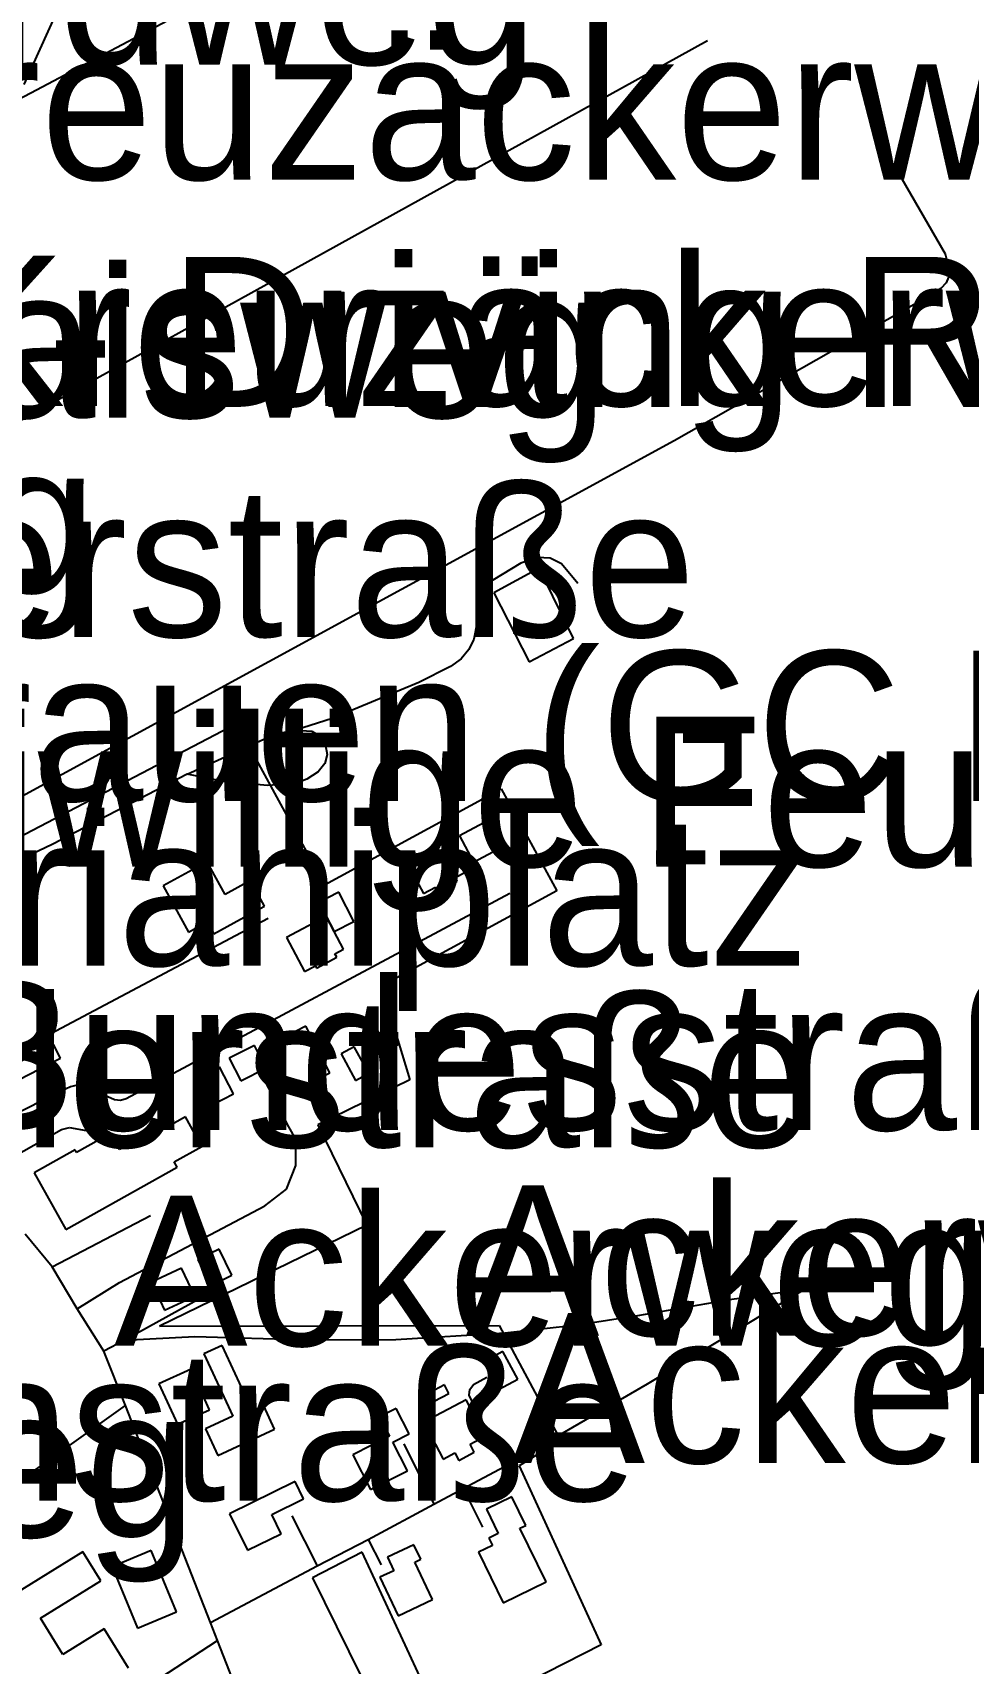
# Model space of a CAD drawing. Extents: x -3657 to 4700, y -7332 to 8131.
# Drawn here: x 2876.7 to 3147.6, y 1945.2 to 2417 of the extents above; entities that cross this region are included whole.
import ezdxf

# ---------------------------------------------------------------- set-up
doc = ezdxf.new("R2010")
doc.units = 0
for name, color, linetype in [('OSM_BUILDING_DETACHED', 9, 'CONTINUOUS'), ('OSM_BUILDING_GARAGE', 9, 'CONTINUOUS'), ('OSM_BUILDING_SHED', 9, 'CONTINUOUS'), ('OSM_BUILDING_YES', 9, 'CONTINUOUS'), ('OSM_HIGHWAY_PRIMARY', 8, 'CONTINUOUS'), ('OSM_HIGHWAY_RESIDENTIAL', 8, 'CONTINUOUS'), ('OSM_HIGHWAY_SERVICE', 8, 'CONTINUOUS'), ('OSM_HIGHWAY_TRACK', 8, 'CONTINUOUS'), ('OSM_LABELS', 8, 'CONTINUOUS'), ('OSM_LANDUSE_RESIDENTIAL', 3, 'CONTINUOUS'), ('OSM_LEISURE_SWIMMING_POOL', 3, 'CONTINUOUS')]:
    doc.layers.add(name, color=color, linetype=linetype)

msp = doc.modelspace()

# ---------------------------------------------------------------- linework, layer by layer
at = {"layer": 'OSM_BUILDING_DETACHED'}
for p, q in [((2996.835554, 2183.03929), (2985.102392, 2176.723418)), ((3001.727531, 2173.943545), (2996.835554, 2183.03929)), ((2985.102392, 2176.723418), (2989.835096, 2167.927899)), ((2993.961043, 2168.483874), (2999.603882, 2171.519496)), ((2999.065385, 2172.50913), (3001.727531, 2173.943545)), ((2999.603882, 2171.519496), (2999.065385, 2172.50913)), ((2989.835096, 2167.927899), (2993.270857, 2169.773735)), ((2993.270857, 2169.773735), (2993.961043, 2168.483874)), ((3015.402315, 1993.396343), (3008.030219, 1989.804746)), ((3019.452417, 1985.101201), (3015.402315, 1993.396343)), ((3008.030219, 1989.804746), (3011.46598, 1982.754988)), ((3011.46598, 1982.754988), (3008.743158, 1981.431768)), ((3017.768667, 1984.278359), (3019.452417, 1985.101201)), ((3025.345544, 1968.744427), (3017.768667, 1984.278359)), ((2987.059183, 1979.519216), (2979.414046, 1975.894261)), ((2989.061481, 1975.282689), (2987.059183, 1979.519216)), ((3009.789814, 1979.296826), (3005.739711, 1977.317556)), ((3005.739711, 1977.317556), (3012.884274, 1962.673184)), ((3008.743158, 1981.431768), (3009.789814, 1979.296826)), ((2979.414046, 1975.894261), (2981.264655, 1971.991319)), ((2987.339808, 1974.470966), (2989.061481, 1975.282689)), ((2992.482073, 1963.629461), (2987.339808, 1974.470966)), ((2981.264655, 1971.991319), (2977.237306, 1970.078766)), ((2977.237306, 1970.078766), (2982.538844, 1958.914796)), ((3012.884274, 1962.673184), (3025.345544, 1968.744427)), ((2982.538844, 1958.914796), (2992.482073, 1963.629461))]:
    msp.add_line(p, q, dxfattribs=at)
at = {"layer": 'OSM_BUILDING_GARAGE'}
for p, q in [((3007.279357, 2188.398885), (3000.218223, 2184.618258)), ((3000.218223, 2184.618258), (3004.291079, 2177.012525)), ((3011.352213, 2180.782033), (3007.279357, 2188.398885)), ((3004.291079, 2177.012525), (3011.352213, 2180.782033)), ((3012.816014, 2035.405786), (3007.249019, 2032.381284)), ((3017.16191, 2027.399751), (3012.816014, 2035.405786)), ((3007.249019, 2032.381284), (3011.594916, 2024.386369)), ((3011.594916, 2024.386369), (3017.16191, 2027.399751))]:
    msp.add_line(p, q, dxfattribs=at)
at = {"layer": 'OSM_BUILDING_SHED'}
for p, q in [((2995.910249, 2025.754066), (2991.594691, 2023.47457)), ((2997.214777, 2023.285539), (2995.910249, 2025.754066)), ((2991.594691, 2023.47457), (2992.899218, 2021.006043)), ((2992.899218, 2021.006043), (2997.214777, 2023.285539))]:
    msp.add_line(p, q, dxfattribs=at)
at = {"layer": 'OSM_BUILDING_YES'}
for p, q in [((3023.290155, 2261.998807), (3010.244881, 2254.92681)), ((3033.240968, 2241.672375), (3023.290155, 2261.998807)), ((3010.244881, 2254.92681), (3020.415644, 2234.933962)), ((3020.415644, 2234.933962), (3033.240968, 2241.672375)), ((2927.240536, 2177.1126), (2914.430381, 2170.10732)), ((2932.420723, 2167.649912), (2927.240536, 2177.1126)), ((2939.72456, 2171.652929), (2932.420723, 2167.649912)), ((2943.774662, 2164.258467), (2939.72456, 2171.652929)), ((2914.430381, 2170.10732), (2921.756971, 2156.74169)), ((2965.299363, 2168.305962), (2958.951169, 2165.036831)), ((2969.660429, 2159.855148), (2965.299363, 2168.305962)), ((2936.83488, 2160.4556), (2943.774662, 2164.258467)), ((2961.029312, 2161.011575), (2950.138025, 2155.173841)), ((2958.951169, 2165.036831), (2961.029312, 2161.011575)), ((2961.6209, 2161.322921), (2961.029312, 2161.011575)), ((2961.029312, 2161.011575), (2961.6209, 2161.322921)), ((2963.93416, 2156.908482), (2961.6209, 2161.322921)), ((2961.6209, 2161.322921), (2963.93416, 2156.908482)), ((2921.756971, 2156.74169), (2927.232952, 2159.732833)), ((2927.232952, 2159.732833), (2929.136652, 2156.241313)), ((2929.136652, 2156.241313), (2936.83488, 2160.4556)), ((2963.93416, 2156.908482), (2969.660429, 2159.855148)), ((2966.664566, 2151.815755), (2963.93416, 2156.908482)), ((2950.138025, 2155.173841), (2955.424395, 2145.321971)), ((2964.207201, 2150.503654), (2966.664566, 2151.815755)), ((2955.424395, 2145.321971), (2958.534024, 2146.989895)), ((2958.534024, 2146.989895), (2958.875325, 2146.356084)), ((2958.875325, 2146.356084), (2964.745698, 2149.5029)), ((2964.745698, 2149.5029), (2964.207201, 2150.503654)), ((2955.758111, 2129.543411), (2944.146301, 2123.527765)), ((2962.758569, 2116.010988), (2955.758111, 2129.543411)), ((2882.674241, 2124.239413), (2859.367191, 2112.208122)), ((2884.744799, 2120.225276), (2882.674241, 2124.239413)), ((2940.884982, 2123.950306), (2933.611484, 2120.236395)), ((2944.214561, 2117.412044), (2940.884982, 2123.950306)), ((2944.146301, 2123.527765), (2951.154343, 2110.006462)), ((2869.628968, 2112.430512), (2884.744799, 2120.225276)), ((2933.611484, 2120.236395), (2936.941062, 2113.709253)), ((2930.774895, 2117.778987), (2924.775586, 2114.710008)), ((2924.775586, 2114.710008), (2928.802935, 2106.870765)), ((2934.79466, 2109.950865), (2930.774895, 2117.778987)), ((2936.941062, 2113.709253), (2944.214561, 2117.412044)), ((2951.154343, 2110.006462), (2962.758569, 2116.010988)), ((2928.802935, 2106.870765), (2934.79466, 2109.950865)), ((2912.943827, 2100.054516), (2901.794668, 2093.816481)), ((2913.467154, 2099.120479), (2912.943827, 2100.054516)), ((2920.884758, 2103.26805), (2913.467154, 2099.120479)), ((2925.655384, 2094.739399), (2920.884758, 2103.26805)), ((2899.193198, 2098.475548), (2889.401658, 2092.993638)), ((2901.794668, 2093.816481), (2899.193198, 2098.475548)), ((2888.976929, 2093.760883), (2877.092078, 2087.111427)), ((2889.401658, 2092.993638), (2888.976929, 2093.760883)), ((2917.653777, 2090.269363), (2925.655384, 2094.739399)), ((2918.533575, 2088.701514), (2917.653777, 2090.269363)), ((2877.092078, 2087.111427), (2886.292029, 2070.676817)), ((2886.292029, 2070.676817), (2918.533575, 2088.701514)), ((2930.668713, 2065.005875), (2924.502546, 2061.992493)), ((2924.502546, 2061.992493), (2928.196178, 2054.431238)), ((2934.362345, 2057.44462), (2930.668713, 2065.005875)), ((2919.785011, 2059.546204), (2911.085633, 2055.47647)), ((2923.584826, 2051.428975), (2919.785011, 2059.546204)), ((2928.196178, 2054.431238), (2934.362345, 2057.44462)), ((2911.085633, 2055.47647), (2914.885449, 2047.35924)), ((2914.885449, 2047.35924), (2923.584826, 2051.428975)), ((2931.540926, 2037.184905), (2926.239387, 2034.716377)), ((2926.239387, 2034.716377), (2934.635386, 2016.669441)), ((2940.369239, 2018.21505), (2931.540926, 2037.184905)), ((2922.523001, 2030.313058), (2913.239621, 2026.09877)), ((2927.862462, 2018.548635), (2922.523001, 2030.313058)), ((2913.239621, 2026.09877), (2918.586666, 2014.345467)), ((2943.569882, 2019.705062), (2940.369239, 2018.21505)), ((2946.702264, 2012.96665), (2943.569882, 2019.705062)), ((3002.159846, 2021.428584), (2989.918525, 2014.990397)), ((3007.704087, 2010.876185), (3002.159846, 2021.428584)), ((2918.586666, 2014.345467), (2927.862462, 2018.548635)), ((2934.635386, 2016.669441), (2926.747546, 2013.000008)), ((2981.916918, 2018.960056), (2977.10837, 2016.513768)), ((2977.10837, 2016.513768), (2979.960127, 2010.887304)), ((2985.671227, 2011.565594), (2981.916918, 2018.960056)), ((2989.918525, 2014.990397), (2995.538611, 2004.304565)), ((2926.747546, 2013.000008), (2930.304659, 2005.349797)), ((2930.304659, 2005.349797), (2946.702264, 2012.96665)), ((2979.960127, 2010.887304), (2969.341881, 2005.50547)), ((2980.991614, 2009.186022), (2985.671227, 2011.565594)), ((3003.343022, 2008.58557), (3007.704087, 2010.876185)), ((2969.341881, 2005.50547), (2974.446224, 1995.453449)), ((2985.20099, 2000.902), (2980.991614, 2009.186022)), ((2995.538611, 2004.304565), (2998.883358, 2006.061445)), ((2998.883358, 2006.061445), (3000.021027, 2003.904263)), ((3000.021027, 2003.904263), (3004.548951, 2006.283835)), ((3004.548951, 2006.283835), (3003.343022, 2008.58557)), ((2974.446224, 1995.453449), (2985.20099, 2000.902)), ((2952.701573, 1997.755184), (2933.710082, 1988.470407)), ((2955.121016, 1992.807009), (2952.701573, 1997.755184)), ((2945.875558, 1988.292495), (2955.121016, 1992.807009)), ((2933.710082, 1988.470407), (2938.867515, 1977.918009)), ((2948.613548, 1982.677152), (2945.875558, 1988.292495)), ((2938.867515, 1977.918009), (2948.613548, 1982.677152)), ((2891.191591, 1977.417632), (2865.844321, 1961.816983)), ((2896.364194, 1969.033534), (2891.191591, 1977.417632)), ((2910.979451, 1977.806814), (2899.671019, 1973.114388)), ((2918.336379, 1960.082343), (2910.979451, 1977.806814)), ((2899.671019, 1973.114388), (2907.035531, 1955.389917)), ((2878.904764, 1958.269865), (2896.364194, 1969.033534)), ((2885.389478, 1947.750825), (2878.904764, 1958.269865)), ((2907.035531, 1955.389917), (2918.336379, 1960.082343)), ((2897.418434, 1955.156407), (2885.389478, 1947.750825)), ((2904.441645, 1943.758927), (2897.418434, 1955.156407))]:
    msp.add_line(p, q, dxfattribs=at)
at = {"layer": 'OSM_HIGHWAY_PRIMARY'}
for p, q in [((2882.33294, 2059.890909), (2874.498192, 2069.364716)), ((2889.598854, 2047.748423), (2882.33294, 2059.890909)), ((2897.327421, 2035.550339), (2889.598854, 2047.748423)), ((2903.554263, 2019.771779), (2897.327421, 2035.550339)), ((2928.203763, 1957.046721), (2903.554263, 2019.771779)), ((2930.236398, 1951.820559), (2928.203763, 1957.046721)), ((2942.652162, 1919.918735), (2930.236398, 1951.820559))]:
    msp.add_line(p, q, dxfattribs=at)
at = {"layer": 'OSM_HIGHWAY_RESIDENTIAL'}
for p, q in [((2874.202398, 2401.937623), (2889.083111, 2434.795723)), ((3054.727747, 2026.043173), (3100.067657, 2053.319289)), ((3100.067657, 2053.319289), (3078.429189, 2050.372623)), ((3078.429189, 2050.372623), (3051.830483, 2045.735795)), ((3034.378637, 2043.000399), (3013.415186, 2040.709784)), ((3051.830483, 2045.735795), (3034.378637, 2043.000399)), ((2903.121949, 2038.585961), (2897.327421, 2035.550339)), ((2923.668255, 2039.664552), (2903.121949, 2038.585961)), ((2956.554479, 2038.686036), (2923.668255, 2039.664552)), ((2981.810736, 2038.83059), (2956.554479, 2038.686036)), ((3013.415186, 2040.709784), (2981.810736, 2038.83059)), ((3015.159612, 2003.070301), (3054.727747, 2026.043173)), ((3001.363477, 1995.764794), (3013.316588, 2002.091786)), ((3013.316588, 2002.091786), (3015.159612, 2003.070301)), ((2992.830958, 1991.25028), (3001.363477, 1995.764794)), ((2973.771207, 1981.064825), (2992.830958, 1991.25028)), ((2959.049767, 1973.370136), (2973.771207, 1981.064825)), ((2928.203763, 1957.046721), (2959.049767, 1973.370136))]:
    msp.add_line(p, q, dxfattribs=at)
at = {"layer": 'OSM_HIGHWAY_SERVICE'}
for p, q in [((2921.370163, 2202.476163), (2947.005643, 2214.073794)), ((2947.005643, 2214.073794), (2952.800171, 2215.185743)), ((2952.800171, 2215.185743), (2957.479784, 2214.885517)), ((2957.479784, 2214.885517), (2960.020578, 2213.362146)), ((2960.020578, 2213.362146), (2961.446457, 2210.715707)), ((2961.947031, 2208.169343), (2961.241677, 2205.522904)), ((2961.446457, 2210.715707), (2961.947031, 2208.169343)), ((2961.241677, 2205.522904), (2959.307639, 2203.087735)), ((2921.370163, 2202.476163), (2882.514968, 2182.149731)), ((2932.458646, 2200.241145), (2921.370163, 2202.476163)), ((2944.768226, 2199.129196), (2932.458646, 2200.241145)), ((2952.792587, 2199.729648), (2944.768226, 2199.129196)), ((2956.053905, 2200.952793), (2952.792587, 2199.729648)), ((2959.307639, 2203.087735), (2956.053905, 2200.952793)), ((2882.514968, 2182.149731), (2876.21228, 2179.191945)), ((3014.848649, 2167.90566), (2903.774213, 2108.52757)), ((2944.866824, 2160.68911), (2844.600245, 2107.582413)), ((2950.797873, 2100.443698), (2943.577466, 2114.376423)), ((2883.834664, 2110.26221), (2854.103575, 2095.061864)), ((2887.604141, 2111.985732), (2883.834664, 2110.26221)), ((2889.128618, 2112.397153), (2887.604141, 2111.985732)), ((2890.857875, 2112.397153), (2889.128618, 2112.397153)), ((2892.68573, 2111.685505), (2890.857875, 2112.397153)), ((2900.414296, 2108.227343), (2892.68573, 2111.685505)), ((2902.143554, 2108.027192), (2900.414296, 2108.227343)), ((2903.774213, 2108.52757), (2902.143554, 2108.027192)), ((2904.16102, 2101.466692), (2916.432679, 2107.226589)), ((2860.79307, 2085.93276), (2884.987502, 2099.631975)), ((2884.987502, 2099.631975), (2887.346269, 2100.19907)), ((2887.346269, 2100.19907), (2893.17872, 2099.120479)), ((2894.377065, 2099.142718), (2900.141256, 2100.554893)), ((2900.141256, 2100.554893), (2904.16102, 2101.466692)), ((2952.830509, 2096.885461), (2950.797873, 2100.443698)), ((2893.17872, 2099.120479), (2894.377065, 2099.142718)), ((2952.830509, 2089.257489), (2952.830509, 2096.885461)), ((2950.183532, 2082.341164), (2952.830509, 2089.257489)), ((2943.880844, 2077.559783), (2950.183532, 2082.341164)), ((2901.771915, 2055.398634), (2943.880844, 2077.559783)), ((2882.33294, 2059.890909), (2910.820177, 2074.713192)), ((2889.598854, 2047.748423), (2901.771915, 2055.398634)), ((2929.022885, 2052.874509), (2903.121949, 2038.585961)), ((3003.100319, 2022.762923), (3003.267177, 2024.430847)), ((3003.267177, 2024.430847), (3004.268326, 2025.854142)), ((3004.268326, 2025.854142), (3008.204661, 2027.955726)), ((3013.316588, 2002.091786), (3003.100319, 2022.762923)), ((2984.093659, 2008.663406), (2992.830958, 1991.25028)), ((3001.363477, 1995.764794), (3006.915303, 1984.567465)), ((2951.670086, 1987.836596), (2959.049767, 1973.370136)), ((2973.771207, 1981.064825), (2977.593775, 1973.714841)), ((2904.077591, 1934.696541), (2930.236398, 1951.820559))]:
    msp.add_line(p, q, dxfattribs=at)
at = {"layer": 'OSM_HIGHWAY_TRACK'}
for p, q in [((3072.103748, 2414.569366), (2846.769401, 2290.197841)), ((3125.816904, 2378.98699), (3140.87206, 2352.967377)), ((3140.87206, 2352.967377), (3141.888377, 2349.097793)), ((3141.888377, 2346.251203), (3141.175438, 2344.627757)), ((3141.888377, 2349.097793), (3141.888377, 2346.251203)), ((3136.192447, 2340.758174), (3062.448729, 2298.871045)), ((3139.650961, 2342.993192), (3136.192447, 2340.758174)), ((3141.175438, 2344.627757), (3139.650961, 2342.993192)), ((3062.448729, 2298.871045), (2851.388338, 2183.973327)), ((3022.880594, 2265.112265), (3018.003785, 2263.488819)), ((3026.543889, 2264.912114), (3022.880594, 2265.112265)), ((3029.797623, 2263.288668), (3026.543889, 2264.912114)), ((3018.003785, 2263.488819), (3009.865658, 2258.607362)), ((3034.477235, 2257.595488), (3029.797623, 2263.288668)), ((3007.423462, 2255.760772), (3006.202363, 2250.879315)), ((3009.865658, 2258.607362), (3007.423462, 2255.760772)), ((3006.202363, 2250.879315), (3004.374508, 2241.527821)), ((3004.374508, 2241.527821), (3002.94863, 2238.469961)), ((3002.94863, 2238.469961), (3000.711213, 2235.834641)), ((2997.654676, 2233.599623), (2988.500231, 2228.918317)), ((3000.711213, 2235.834641), (2997.654676, 2233.599623)), ((2988.500231, 2228.918317), (2963.380495, 2218.54383)), ((2963.380495, 2218.54383), (2952.800171, 2215.185743)), ((2822.195746, 1961.905939), (2903.554263, 2019.771779))]:
    msp.add_line(p, q, dxfattribs=at)
at = {"layer": 'OSM_LANDUSE_RESIDENTIAL'}
for p, q in [((2746.60142, 2331.006379), (2947.18767, 2437.153056)), ((2815.968903, 2154.695703), (2935.727548, 2217.064937)), ((2935.727548, 2217.064937), (2961.143079, 2170.396427)), ((2961.143079, 2170.396427), (3012.30027, 2198.239636)), ((3012.30027, 2198.239636), (3028.409666, 2168.661786)), ((3028.409666, 2168.661786), (2977.699958, 2141.063205)), ((2977.699958, 2141.063205), (2985.921514, 2114.009479)), ((2985.921514, 2114.009479), (2959.246963, 2100.999673)), ((2959.246963, 2100.999673), (2973.399568, 2072.000036)), ((2973.399568, 2072.000036), (2913.360972, 2042.733531)), ((2913.360972, 2042.733531), (3011.731436, 2042.933682)), ((3011.731436, 2042.933682), (3029.456322, 2009.741997)), ((3029.456322, 2009.741997), (3017.503211, 2002.347534)), ((3017.503211, 2002.347534), (3041.250159, 1950.586296)), ((2972.11021, 1977.362034), (2957.661811, 1969.900855)), ((2995.417259, 1927.224242), (2972.11021, 1977.362034)), ((2957.661811, 1969.900855), (3016.198684, 1851.567214)), ((3041.250159, 1950.586296), (2995.417259, 1927.224242))]:
    msp.add_line(p, q, dxfattribs=at)
at = {"layer": 'OSM_LEISURE_SWIMMING_POOL'}
for p, q in [((2969.751442, 2123.583363), (2965.959211, 2121.481779)), ((2973.975987, 2115.96651), (2969.751442, 2123.583363)), ((2965.959211, 2121.481779), (2970.183756, 2113.853807)), ((2970.183756, 2113.853807), (2973.975987, 2115.96651))]:
    msp.add_line(p, q, dxfattribs=at)

# ---------------------------------------------------------------- texts
at = {"layer": 'OSM_LABELS'}
for s, p in [('Nordweg', (2790.577113, 2407.72971)), ('Kreuzäckerweg', (2820.94431, 2374.433557)), ('Golf Club Liebenau - Driving Range', (2367.673724, 2308.683997)), ('Kreuzäckerweg', (2847.457134, 2308.997742)), ('Maisweg', (2814.190347, 2305.55386)), ('Hangweg', (2649.918499, 2254.559867)), ('Sattlerstraße', (2736.275176, 2242.161632)), ('Golfplatz Grazer Murauen (GC Liebenau)', (2337.644735, 2194.701642)), ('Freiwillige Feuerwehr Thondorf', (2778.214347, 2175.675569)), ('Florianiplatz', (2788.427161, 2147.026074)), ('Bundesstraße', (2850.620476, 2099.460698)), ('Sattlerstraße', (2770.54454, 2094.509634)), ('Ackerweg', (3002.03471, 2040.033103)), ('Ackerweg', (2900.224685, 2037.06815)), ('Ackerweg', (3015.281084, 2003.140827)), ('Innenstraße', (2742.167131, 1992.224942)), ('Spitzweg', (2688.527199, 1981.709756))]:
    msp.add_text(s, height=43.418293, dxfattribs=at).set_placement(p)

doc.saveas('drawing.dxf')
